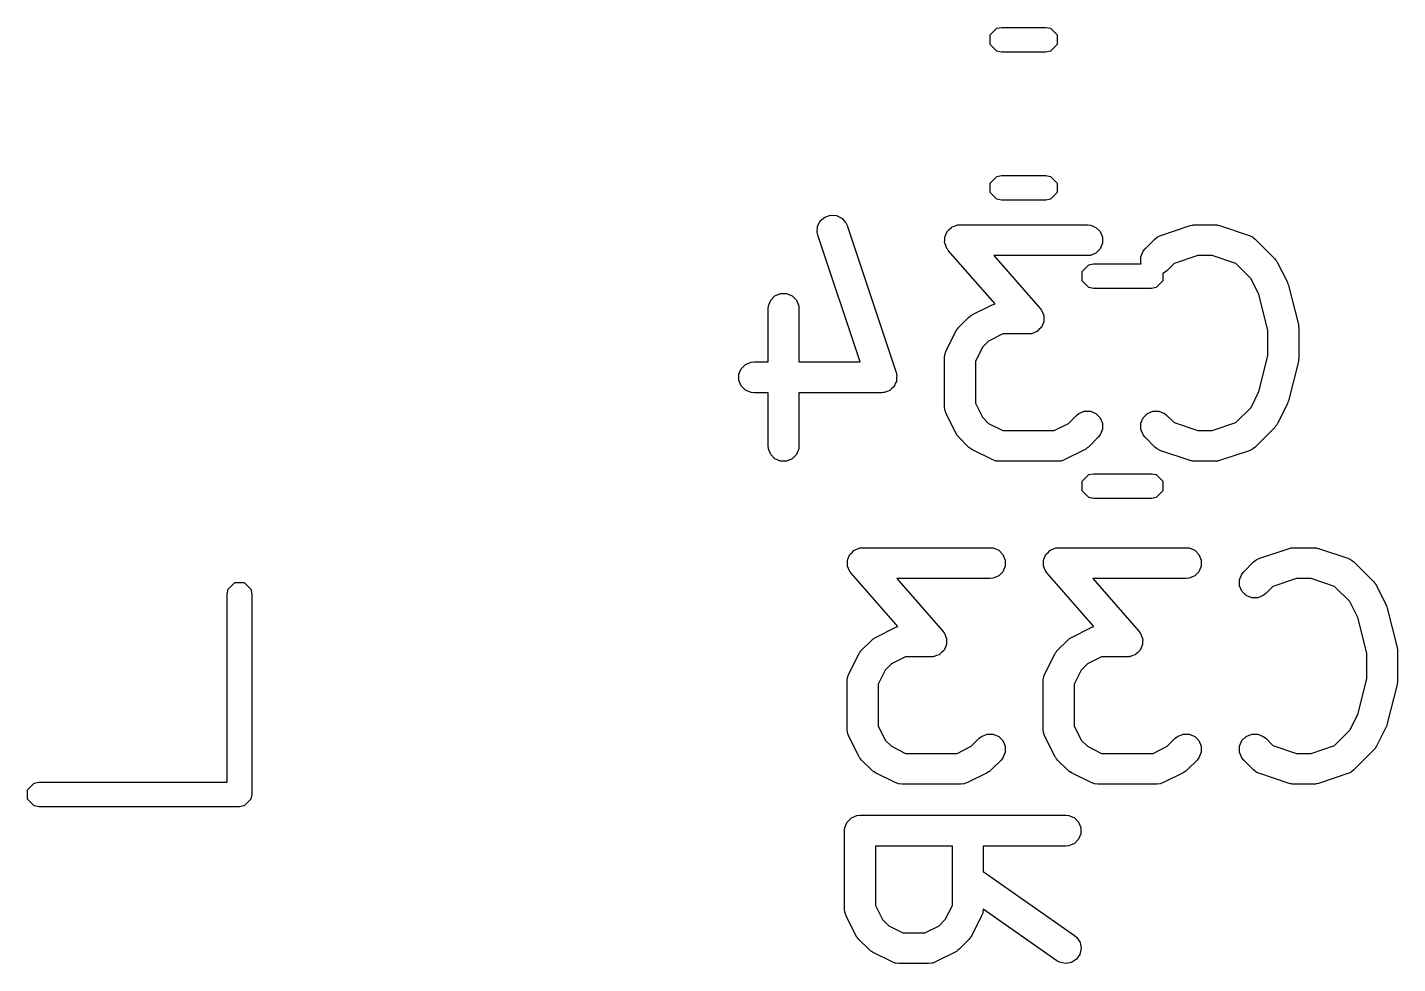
# Model space of a CAD drawing. Extents: x 3.99 to 8.09, y -5.39 to -1.7.
# Drawn here: x 6.9618 to 7.2239, y -2.7572 to -2.578 of the extents above; entities that cross this region are included whole.
import ezdxf

# ---------------------------------------------------------------- set-up
doc = ezdxf.new("R2010")
doc.units = 0
doc.header["$MEASUREMENT"] = 0
doc.layers.add('BLACK', color=7, linetype='CONTINUOUS')

msp = doc.modelspace()

# ---------------------------------------------------------------- linework, layer by layer
at = {"layer": 'BLACK', "linetype": 'CONTINUOUS'}
for p, q in [((7.14593, -2.57941), (7.14721, -2.57813)), ((7.14721, -2.57813), (7.14812, -2.57795)), ((7.14812, -2.57795), (7.15661, -2.57795)), ((7.15661, -2.57795), (7.15751, -2.57813)), ((7.15751, -2.57813), (7.15879, -2.57941)), ((7.14593, -2.58122), (7.14593, -2.57941)), ((7.14721, -2.5825), (7.14593, -2.58122)), ((7.15879, -2.58122), (7.15751, -2.5825)), ((7.15879, -2.57941), (7.15879, -2.58122)), ((7.14812, -2.58268), (7.14721, -2.5825)), ((7.15661, -2.58268), (7.14812, -2.58268)), ((7.15751, -2.5825), (7.15661, -2.58268)), ((7.14593, -2.60776), (7.14721, -2.60648)), ((7.14593, -2.60957), (7.14593, -2.60776)), ((7.14721, -2.60648), (7.14812, -2.6063)), ((7.14812, -2.6063), (7.15661, -2.6063)), ((7.15661, -2.6063), (7.15751, -2.60648)), ((7.15751, -2.60648), (7.15879, -2.60776)), ((7.15879, -2.60776), (7.15879, -2.60957)), ((7.14721, -2.61084), (7.14593, -2.60957)), ((7.15879, -2.60957), (7.15751, -2.61084)), ((7.14812, -2.61102), (7.14721, -2.61084)), ((7.15661, -2.61102), (7.14812, -2.61102)), ((7.15751, -2.61084), (7.15661, -2.61102)), ((7.11296, -2.61604), (7.11347, -2.61501)), ((7.11347, -2.61501), (7.11434, -2.61425)), ((7.11434, -2.61425), (7.11543, -2.61389)), ((7.11543, -2.61389), (7.11658, -2.61397)), ((7.11658, -2.61397), (7.11761, -2.61449)), ((7.11761, -2.61449), (7.11837, -2.61536)), ((7.11837, -2.61536), (7.11861, -2.61589)), ((7.13987, -2.61577), (7.14018, -2.61574)), ((7.14018, -2.61574), (7.16455, -2.61574)), ((7.16455, -2.61574), (7.16512, -2.6158)), ((7.18488, -2.61577), (7.18517, -2.61574)), ((7.18517, -2.61574), (7.18892, -2.61574)), ((7.18892, -2.61574), (7.18921, -2.61577)), ((7.11287, -2.61719), (7.11296, -2.61604)), ((7.113, -2.61775), (7.11287, -2.61719)), ((7.12108, -2.64199), (7.113, -2.61775)), ((7.11861, -2.61589), (7.12798, -2.64401)), ((7.13728, -2.61812), (7.13732, -2.61803)), ((7.13728, -2.6186), (7.13728, -2.61812)), ((7.13732, -2.61793), (7.13754, -2.6175)), ((7.13732, -2.61803), (7.13732, -2.61793)), ((7.13754, -2.6175), (7.13772, -2.61705)), ((7.13772, -2.61705), (7.13779, -2.61698)), ((7.13779, -2.61698), (7.13784, -2.61689)), ((7.13784, -2.61689), (7.1382, -2.61658)), ((7.1382, -2.61658), (7.13854, -2.61624)), ((7.13854, -2.61624), (7.13863, -2.6162)), ((7.13863, -2.6162), (7.1387, -2.61613)), ((7.1387, -2.61613), (7.13916, -2.61598)), ((7.13916, -2.61598), (7.1396, -2.6158)), ((7.1396, -2.6158), (7.13974, -2.61578)), ((7.13974, -2.61578), (7.13979, -2.61577)), ((7.13979, -2.61577), (7.13987, -2.61577)), ((7.16512, -2.6158), (7.16619, -2.61624)), ((7.16619, -2.61624), (7.167, -2.61705)), ((7.167, -2.61705), (7.16744, -2.61812)), ((7.16744, -2.61812), (7.16744, -2.61927)), ((7.17746, -2.61848), (7.17791, -2.61811)), ((7.17791, -2.61811), (7.178, -2.61807)), ((7.178, -2.61807), (7.17808, -2.618)), ((7.17808, -2.618), (7.17861, -2.61777)), ((7.17861, -2.61777), (7.18424, -2.61589)), ((7.18424, -2.61589), (7.18452, -2.61583)), ((7.18452, -2.61583), (7.18459, -2.6158)), ((7.18459, -2.6158), (7.1847, -2.61579)), ((7.1847, -2.61579), (7.1848, -2.61576)), ((7.1848, -2.61576), (7.18488, -2.61577)), ((7.18921, -2.61577), (7.18929, -2.61576)), ((7.18929, -2.61576), (7.18939, -2.61579)), ((7.18939, -2.61579), (7.1895, -2.6158)), ((7.1895, -2.6158), (7.18957, -2.61583)), ((7.18957, -2.61583), (7.18985, -2.61589)), ((7.18985, -2.61589), (7.19548, -2.61777)), ((7.19548, -2.61777), (7.19601, -2.618)), ((7.19601, -2.618), (7.19609, -2.61807)), ((7.19609, -2.61807), (7.19618, -2.61811)), ((7.19618, -2.61811), (7.19663, -2.61848)), ((7.13725, -2.61908), (7.13728, -2.6186)), ((7.13728, -2.61917), (7.13725, -2.61908)), ((7.13728, -2.61927), (7.13728, -2.61917)), ((7.13746, -2.61971), (7.13728, -2.61927)), ((7.13762, -2.62017), (7.13746, -2.61971)), ((7.1377, -2.62028), (7.13762, -2.62017)), ((7.13772, -2.62033), (7.1377, -2.62028)), ((7.13778, -2.62039), (7.13772, -2.62033)), ((7.13795, -2.62064), (7.13778, -2.62039)), ((7.14689, -2.63085), (7.13795, -2.62064)), ((7.167, -2.62033), (7.16619, -2.62115)), ((7.16744, -2.61927), (7.167, -2.62033)), ((7.17478, -2.62187), (7.17522, -2.6208)), ((7.17522, -2.6208), (7.17558, -2.62036)), ((7.17558, -2.62036), (7.17746, -2.61848)), ((7.19663, -2.61848), (7.20038, -2.62223)), ((7.16455, -2.62165), (7.14668, -2.62165)), ((7.14668, -2.62165), (7.15552, -2.63175)), ((7.16354, -2.62469), (7.16482, -2.62341)), ((7.16512, -2.62159), (7.16455, -2.62165)), ((7.16482, -2.62341), (7.16573, -2.62323)), ((7.16619, -2.62115), (7.16512, -2.62159)), ((7.16573, -2.62323), (7.17486, -2.62323)), ((7.17478, -2.62302), (7.17478, -2.62187)), ((7.17486, -2.62323), (7.17478, -2.62302)), ((7.18114, -2.62315), (7.17976, -2.62453)), ((7.18565, -2.62165), (7.18114, -2.62315)), ((7.18844, -2.62165), (7.18565, -2.62165)), ((7.19295, -2.62315), (7.18844, -2.62165)), ((7.19587, -2.62607), (7.19295, -2.62315)), ((7.20038, -2.62223), (7.20057, -2.62246)), ((7.20057, -2.62246), (7.20063, -2.62251)), ((7.20063, -2.62251), (7.20068, -2.6226)), ((7.20068, -2.6226), (7.20075, -2.62268)), ((7.20075, -2.62268), (7.20078, -2.62275)), ((7.20078, -2.62275), (7.20093, -2.623)), ((7.20093, -2.623), (7.20281, -2.62675)), ((7.16354, -2.62649), (7.16354, -2.62469)), ((7.17931, -2.6249), (7.17898, -2.62504)), ((7.17898, -2.62504), (7.17898, -2.62649)), ((7.17976, -2.62453), (7.17931, -2.6249)), ((7.19738, -2.6291), (7.19587, -2.62607)), ((7.16482, -2.62777), (7.16354, -2.62649)), ((7.16573, -2.62795), (7.16482, -2.62777)), ((7.17679, -2.62795), (7.16573, -2.62795)), ((7.1777, -2.62777), (7.17679, -2.62795)), ((7.17898, -2.62649), (7.1777, -2.62777)), ((7.20281, -2.62675), (7.20283, -2.62679)), ((7.20283, -2.62679), (7.20284, -2.62681)), ((7.20284, -2.62681), (7.20292, -2.62705)), ((7.20292, -2.62705), (7.20302, -2.62729)), ((7.20302, -2.62729), (7.20302, -2.62731)), ((7.20302, -2.62731), (7.20303, -2.62735)), ((7.20303, -2.62735), (7.20491, -2.63485)), ((7.10348, -2.63182), (7.10353, -2.63124)), ((7.10353, -2.63124), (7.10398, -2.63018)), ((7.10398, -2.63018), (7.10479, -2.62936)), ((7.10479, -2.62936), (7.10585, -2.62892)), ((7.10585, -2.62892), (7.10701, -2.62892)), ((7.10701, -2.62892), (7.10807, -2.62936)), ((7.10807, -2.62936), (7.10889, -2.63018)), ((7.10889, -2.63018), (7.10933, -2.63124)), ((7.10933, -2.63124), (7.10938, -2.63182)), ((7.14261, -2.63293), (7.14635, -2.63105)), ((7.14635, -2.63105), (7.14689, -2.63085)), ((7.19909, -2.63593), (7.19738, -2.6291)), ((7.10348, -2.64199), (7.10348, -2.63182)), ((7.10938, -2.63182), (7.10938, -2.64199)), ((7.13996, -2.63535), (7.14184, -2.63348)), ((7.14184, -2.63348), (7.14206, -2.63329)), ((7.14206, -2.63329), (7.14212, -2.63323)), ((7.14212, -2.63323), (7.1422, -2.63318)), ((7.1422, -2.63318), (7.14229, -2.63311)), ((7.14229, -2.63311), (7.14236, -2.63308)), ((7.14236, -2.63308), (7.14261, -2.63293)), ((7.15552, -2.63175), (7.1557, -2.632)), ((7.1557, -2.632), (7.15575, -2.63205)), ((7.15575, -2.63205), (7.15578, -2.6321)), ((7.15578, -2.6321), (7.15586, -2.63222)), ((7.15586, -2.63222), (7.15601, -2.63267)), ((7.15601, -2.63267), (7.1562, -2.63312)), ((7.1562, -2.63312), (7.1562, -2.63322)), ((7.1562, -2.63322), (7.15623, -2.63331)), ((7.15623, -2.63331), (7.1562, -2.63379)), ((7.1562, -2.63379), (7.1562, -2.63427)), ((7.13754, -2.63987), (7.13941, -2.63612)), ((7.13941, -2.63612), (7.13957, -2.63587)), ((7.13957, -2.63587), (7.1396, -2.6358)), ((7.1396, -2.6358), (7.13966, -2.63572)), ((7.13966, -2.63572), (7.13972, -2.63563)), ((7.13972, -2.63563), (7.13978, -2.63558)), ((7.13978, -2.63558), (7.13996, -2.63535)), ((7.14837, -2.63664), (7.14567, -2.63799)), ((7.1533, -2.63664), (7.14837, -2.63664)), ((7.1536, -2.63661), (7.1533, -2.63664)), ((7.15368, -2.63662), (7.1536, -2.63661)), ((7.15374, -2.6366), (7.15368, -2.63662)), ((7.15388, -2.63659), (7.15374, -2.6366)), ((7.15432, -2.6364), (7.15388, -2.63659)), ((7.15477, -2.63625), (7.15432, -2.6364)), ((7.15485, -2.63618), (7.15477, -2.63625)), ((7.15494, -2.63615), (7.15485, -2.63618)), ((7.15528, -2.63581), (7.15494, -2.63615)), ((7.15564, -2.63549), (7.15528, -2.63581)), ((7.15568, -2.6354), (7.15564, -2.63549)), ((7.15575, -2.63533), (7.15568, -2.6354)), ((7.15594, -2.63489), (7.15575, -2.63533)), ((7.15615, -2.63446), (7.15594, -2.63489)), ((7.15616, -2.63436), (7.15615, -2.63446)), ((7.1562, -2.63427), (7.15616, -2.63436)), ((7.19909, -2.64083), (7.19909, -2.63593)), ((7.20491, -2.63485), (7.20492, -2.63495)), ((7.20492, -2.63495), (7.20494, -2.63499)), ((7.20494, -2.63499), (7.20496, -2.63521)), ((7.20496, -2.63521), (7.20499, -2.63542)), ((7.20499, -2.63542), (7.20499, -2.63547)), ((7.20499, -2.63547), (7.205, -2.63557)), ((7.205, -2.63557), (7.205, -2.64119)), ((7.14448, -2.63919), (7.14313, -2.64189)), ((7.14567, -2.63799), (7.14448, -2.63919)), ((7.13722, -2.64119), (7.13728, -2.64061)), ((7.13722, -2.65056), (7.13722, -2.64119)), ((7.13728, -2.64061), (7.13732, -2.64052)), ((7.13732, -2.64052), (7.13733, -2.64041)), ((7.13733, -2.64041), (7.13754, -2.63987)), ((7.14313, -2.64189), (7.14313, -2.64987)), ((7.19738, -2.64766), (7.19909, -2.64083)), ((7.20491, -2.64191), (7.20303, -2.64941)), ((7.20492, -2.64181), (7.20491, -2.64191)), ((7.20494, -2.64177), (7.20492, -2.64181)), ((7.20496, -2.64155), (7.20494, -2.64177)), ((7.20499, -2.64133), (7.20496, -2.64155)), ((7.205, -2.64119), (7.20499, -2.64129)), ((7.20499, -2.64129), (7.20499, -2.64133)), ((7.09791, -2.64436), (7.09835, -2.6433)), ((7.09791, -2.64552), (7.09791, -2.64436)), ((7.09835, -2.6433), (7.09917, -2.64249)), ((7.09917, -2.64249), (7.10023, -2.64204)), ((7.10023, -2.64204), (7.10081, -2.64199)), ((7.10081, -2.64199), (7.10348, -2.64199)), ((7.10938, -2.64199), (7.12108, -2.64199)), ((7.12798, -2.64401), (7.12804, -2.64429)), ((7.12804, -2.64429), (7.12807, -2.64436)), ((7.12807, -2.64436), (7.12807, -2.64442)), ((7.12807, -2.64442), (7.12811, -2.64457)), ((7.12811, -2.64457), (7.12807, -2.64504)), ((7.09835, -2.64658), (7.09791, -2.64552)), ((7.09917, -2.6474), (7.09835, -2.64658)), ((7.12715, -2.64706), (7.12682, -2.6474)), ((7.12751, -2.64675), (7.12715, -2.64706)), ((7.12756, -2.64666), (7.12751, -2.64675)), ((7.12763, -2.64658), (7.12756, -2.64666)), ((7.12781, -2.64614), (7.12763, -2.64658)), ((7.12803, -2.64572), (7.12781, -2.64614)), ((7.12807, -2.64552), (7.12803, -2.64561)), ((7.12803, -2.64561), (7.12803, -2.64572)), ((7.12807, -2.64504), (7.12807, -2.64552)), ((7.10023, -2.64784), (7.09917, -2.6474)), ((7.10081, -2.64789), (7.10023, -2.64784)), ((7.10348, -2.64789), (7.10081, -2.64789)), ((7.10348, -2.65806), (7.10348, -2.64789)), ((7.12518, -2.64789), (7.10938, -2.64789)), ((7.10938, -2.64789), (7.10938, -2.65806)), ((7.12547, -2.64786), (7.12518, -2.64789)), ((7.12555, -2.64787), (7.12547, -2.64786)), ((7.1256, -2.64785), (7.12555, -2.64787)), ((7.12575, -2.64784), (7.1256, -2.64785)), ((7.12619, -2.64766), (7.12575, -2.64784)), ((7.12664, -2.64751), (7.12619, -2.64766)), ((7.12672, -2.64744), (7.12664, -2.64751)), ((7.12682, -2.6474), (7.12672, -2.64744)), ((7.19587, -2.65069), (7.19738, -2.64766)), ((7.20292, -2.64971), (7.20284, -2.64995)), ((7.20302, -2.64947), (7.20292, -2.64971)), ((7.20303, -2.64941), (7.20302, -2.64945)), ((7.20302, -2.64945), (7.20302, -2.64947)), ((7.13728, -2.65114), (7.13722, -2.65056)), ((7.13732, -2.65124), (7.13728, -2.65114)), ((7.13733, -2.65134), (7.13732, -2.65124)), ((7.13754, -2.65189), (7.13733, -2.65134)), ((7.13941, -2.65563), (7.13754, -2.65189)), ((7.14313, -2.64987), (7.14448, -2.65257)), ((7.16092, -2.65376), (7.16246, -2.65223)), ((7.16246, -2.65223), (7.16291, -2.65186)), ((7.16291, -2.65186), (7.16397, -2.65142)), ((7.16397, -2.65142), (7.16512, -2.65142)), ((7.16512, -2.65142), (7.16619, -2.65186)), ((7.16619, -2.65186), (7.167, -2.65267)), ((7.17522, -2.65267), (7.17603, -2.65186)), ((7.17603, -2.65186), (7.1771, -2.65142)), ((7.1771, -2.65142), (7.17825, -2.65142)), ((7.17825, -2.65142), (7.17931, -2.65186)), ((7.17931, -2.65186), (7.17976, -2.65223)), ((7.17976, -2.65223), (7.18114, -2.65361)), ((7.19295, -2.65361), (7.19587, -2.65069)), ((7.20281, -2.65001), (7.20093, -2.65376)), ((7.20283, -2.64997), (7.20281, -2.65001)), ((7.20284, -2.64995), (7.20283, -2.64997)), ((7.14448, -2.65257), (7.14567, -2.65376)), ((7.14567, -2.65376), (7.14837, -2.65511)), ((7.15823, -2.65511), (7.16092, -2.65376)), ((7.167, -2.65267), (7.16744, -2.65374)), ((7.16744, -2.65489), (7.167, -2.65595)), ((7.16744, -2.65374), (7.16744, -2.65489)), ((7.17478, -2.65374), (7.17522, -2.65267)), ((7.17478, -2.65489), (7.17478, -2.65374)), ((7.17522, -2.65595), (7.17478, -2.65489)), ((7.18114, -2.65361), (7.18565, -2.65511)), ((7.18844, -2.65511), (7.19295, -2.65361)), ((7.20038, -2.65453), (7.19663, -2.65828)), ((7.20057, -2.6543), (7.20038, -2.65453)), ((7.20063, -2.65425), (7.20057, -2.6543)), ((7.20068, -2.65416), (7.20063, -2.65425)), ((7.20075, -2.65408), (7.20068, -2.65416)), ((7.20078, -2.65401), (7.20075, -2.65408)), ((7.20093, -2.65376), (7.20078, -2.65401)), ((7.13957, -2.65588), (7.13941, -2.65563)), ((7.1396, -2.65595), (7.13957, -2.65588)), ((7.13966, -2.65604), (7.1396, -2.65595)), ((7.13972, -2.65612), (7.13966, -2.65604)), ((7.13978, -2.65618), (7.13972, -2.65612)), ((7.13996, -2.6564), (7.13978, -2.65618)), ((7.14184, -2.65828), (7.13996, -2.6564)), ((7.14837, -2.65511), (7.15823, -2.65511)), ((7.16664, -2.6564), (7.16476, -2.65828)), ((7.167, -2.65595), (7.16664, -2.6564)), ((7.17558, -2.6564), (7.17522, -2.65595)), ((7.17746, -2.65828), (7.17558, -2.6564)), ((7.18565, -2.65511), (7.18844, -2.65511)), ((7.10353, -2.65864), (7.10348, -2.65806)), ((7.10398, -2.6597), (7.10353, -2.65864)), ((7.10479, -2.66052), (7.10398, -2.6597)), ((7.10889, -2.6597), (7.10807, -2.66052)), ((7.10933, -2.65864), (7.10889, -2.6597)), ((7.10938, -2.65806), (7.10933, -2.65864)), ((7.14206, -2.65846), (7.14184, -2.65828)), ((7.14212, -2.65852), (7.14206, -2.65846)), ((7.1422, -2.65858), (7.14212, -2.65852)), ((7.14229, -2.65864), (7.1422, -2.65858)), ((7.14236, -2.65867), (7.14229, -2.65864)), ((7.14261, -2.65883), (7.14236, -2.65867)), ((7.14635, -2.6607), (7.14261, -2.65883)), ((7.16399, -2.65883), (7.16024, -2.6607)), ((7.16424, -2.65867), (7.16399, -2.65883)), ((7.16431, -2.65864), (7.16424, -2.65867)), ((7.16439, -2.65858), (7.16431, -2.65864)), ((7.16448, -2.65852), (7.16439, -2.65858)), ((7.16453, -2.65846), (7.16448, -2.65852)), ((7.16476, -2.65828), (7.16453, -2.65846)), ((7.17791, -2.65864), (7.17746, -2.65828)), ((7.178, -2.65868), (7.17791, -2.65864)), ((7.17808, -2.65875), (7.178, -2.65868)), ((7.17861, -2.65899), (7.17808, -2.65875)), ((7.18424, -2.66086), (7.17861, -2.65899)), ((7.19548, -2.65899), (7.18985, -2.66086)), ((7.19601, -2.65875), (7.19548, -2.65899)), ((7.19609, -2.65868), (7.19601, -2.65875)), ((7.19618, -2.65864), (7.19609, -2.65868)), ((7.19663, -2.65828), (7.19618, -2.65864)), ((7.10585, -2.66096), (7.10479, -2.66052)), ((7.10701, -2.66096), (7.10585, -2.66096)), ((7.10807, -2.66052), (7.10701, -2.66096)), ((7.1469, -2.66091), (7.14635, -2.6607)), ((7.147, -2.66092), (7.1469, -2.66091)), ((7.1471, -2.66096), (7.147, -2.66092)), ((7.14768, -2.66102), (7.1471, -2.66096)), ((7.15892, -2.66102), (7.14768, -2.66102)), ((7.1595, -2.66096), (7.15892, -2.66102)), ((7.1596, -2.66092), (7.1595, -2.66096)), ((7.1597, -2.66091), (7.1596, -2.66092)), ((7.16024, -2.6607), (7.1597, -2.66091)), ((7.18452, -2.66093), (7.18424, -2.66086)), ((7.18459, -2.66096), (7.18452, -2.66093)), ((7.1847, -2.66097), (7.18459, -2.66096)), ((7.1848, -2.66099), (7.1847, -2.66097)), ((7.18488, -2.66099), (7.1848, -2.66099)), ((7.18517, -2.66102), (7.18488, -2.66099)), ((7.18892, -2.66102), (7.18517, -2.66102)), ((7.18921, -2.66099), (7.18892, -2.66102)), ((7.18929, -2.66099), (7.18921, -2.66099)), ((7.18939, -2.66097), (7.18929, -2.66099)), ((7.1895, -2.66096), (7.18939, -2.66097)), ((7.18957, -2.66093), (7.1895, -2.66096)), ((7.18985, -2.66086), (7.18957, -2.66093)), ((7.16354, -2.66484), (7.16482, -2.66357)), ((7.16354, -2.66665), (7.16354, -2.66484)), ((7.16482, -2.66357), (7.16573, -2.66339)), ((7.16573, -2.66339), (7.17679, -2.66339)), ((7.17679, -2.66339), (7.1777, -2.66357)), ((7.1777, -2.66357), (7.17898, -2.66484)), ((7.17898, -2.66484), (7.17898, -2.66665)), ((7.16482, -2.66793), (7.16354, -2.66665)), ((7.16573, -2.66811), (7.16482, -2.66793)), ((7.17679, -2.66811), (7.16573, -2.66811)), ((7.1777, -2.66793), (7.17679, -2.66811)), ((7.17898, -2.66665), (7.1777, -2.66793)), ((7.11924, -2.6787), (7.1196, -2.67839)), ((7.1196, -2.67839), (7.11994, -2.67805)), ((7.11994, -2.67805), (7.12003, -2.67801)), ((7.12003, -2.67801), (7.12011, -2.67795)), ((7.12011, -2.67795), (7.12056, -2.67779)), ((7.12056, -2.67779), (7.121, -2.67761)), ((7.121, -2.67761), (7.12114, -2.67759)), ((7.12114, -2.67759), (7.1212, -2.67758)), ((7.1212, -2.67758), (7.12127, -2.67758)), ((7.12127, -2.67758), (7.12158, -2.67755)), ((7.12158, -2.67755), (7.14595, -2.67755)), ((7.14595, -2.67755), (7.14653, -2.67761)), ((7.14653, -2.67761), (7.14759, -2.67805)), ((7.14759, -2.67805), (7.14841, -2.67886)), ((7.15673, -2.6787), (7.15709, -2.67839)), ((7.15709, -2.67839), (7.15743, -2.67805)), ((7.15743, -2.67805), (7.15753, -2.67801)), ((7.15753, -2.67801), (7.1576, -2.67795)), ((7.1576, -2.67795), (7.15805, -2.67779)), ((7.15805, -2.67779), (7.1585, -2.67761)), ((7.1585, -2.67761), (7.15864, -2.67759)), ((7.15864, -2.67759), (7.15869, -2.67758)), ((7.15869, -2.67758), (7.15877, -2.67758)), ((7.15877, -2.67758), (7.15907, -2.67755)), ((7.15907, -2.67755), (7.18345, -2.67755)), ((7.18345, -2.67755), (7.18402, -2.67761)), ((7.18402, -2.67761), (7.18509, -2.67805)), ((7.18509, -2.67805), (7.1859, -2.67886)), ((7.19751, -2.67958), (7.20313, -2.6777)), ((7.20313, -2.6777), (7.20342, -2.67764)), ((7.20342, -2.67764), (7.20349, -2.67761)), ((7.20349, -2.67761), (7.2036, -2.6776)), ((7.2036, -2.6776), (7.2037, -2.67758)), ((7.2037, -2.67758), (7.20378, -2.67758)), ((7.20378, -2.67758), (7.20407, -2.67755)), ((7.20407, -2.67755), (7.20782, -2.67755)), ((7.20782, -2.67755), (7.20811, -2.67758)), ((7.20811, -2.67758), (7.20819, -2.67758)), ((7.20819, -2.67758), (7.20829, -2.6776)), ((7.20829, -2.6776), (7.20839, -2.67761)), ((7.20839, -2.67761), (7.20847, -2.67764)), ((7.20847, -2.67764), (7.20875, -2.6777)), ((7.20875, -2.6777), (7.21438, -2.67958)), ((7.11865, -2.68089), (7.11868, -2.68041)), ((7.11868, -2.68098), (7.11865, -2.68089)), ((7.11868, -2.67993), (7.11872, -2.67984)), ((7.11868, -2.68041), (7.11868, -2.67993)), ((7.11868, -2.68108), (7.11868, -2.68098)), ((7.11887, -2.68152), (7.11868, -2.68108)), ((7.11872, -2.67984), (7.11873, -2.67974)), ((7.11873, -2.67974), (7.11894, -2.67931)), ((7.11894, -2.67931), (7.11912, -2.67886)), ((7.11912, -2.67886), (7.11919, -2.67879)), ((7.11919, -2.67879), (7.11924, -2.6787)), ((7.14841, -2.67886), (7.14885, -2.67993)), ((7.14885, -2.68108), (7.14841, -2.68215)), ((7.14885, -2.67993), (7.14885, -2.68108)), ((7.15615, -2.68089), (7.15618, -2.68041)), ((7.15618, -2.68098), (7.15615, -2.68089)), ((7.15618, -2.67993), (7.15622, -2.67984)), ((7.15618, -2.68041), (7.15618, -2.67993)), ((7.15618, -2.68108), (7.15618, -2.68098)), ((7.15636, -2.68152), (7.15618, -2.68108)), ((7.15622, -2.67974), (7.15644, -2.67931)), ((7.15622, -2.67984), (7.15622, -2.67974)), ((7.15644, -2.67931), (7.15662, -2.67886)), ((7.15662, -2.67886), (7.15669, -2.67879)), ((7.15669, -2.67879), (7.15673, -2.6787)), ((7.1859, -2.67886), (7.18634, -2.67993)), ((7.18634, -2.68108), (7.1859, -2.68215)), ((7.18634, -2.67993), (7.18634, -2.68108)), ((7.19448, -2.68217), (7.19636, -2.68029)), ((7.19636, -2.68029), (7.1968, -2.67992)), ((7.1968, -2.67992), (7.1969, -2.67988)), ((7.1969, -2.67988), (7.19698, -2.67981)), ((7.19698, -2.67981), (7.19751, -2.67958)), ((7.21438, -2.67958), (7.2149, -2.67981)), ((7.2149, -2.67981), (7.21498, -2.67988)), ((7.21498, -2.67988), (7.21508, -2.67992)), ((7.21508, -2.67992), (7.21553, -2.68029)), ((7.21553, -2.68029), (7.21928, -2.68404)), ((7.11902, -2.68198), (7.11887, -2.68152)), ((7.1191, -2.68209), (7.11902, -2.68198)), ((7.11912, -2.68215), (7.1191, -2.68209)), ((7.11918, -2.6822), (7.11912, -2.68215)), ((7.11936, -2.68245), (7.11918, -2.6822)), ((7.12829, -2.69266), (7.11936, -2.68245)), ((7.14595, -2.68346), (7.12809, -2.68346)), ((7.12809, -2.68346), (7.13692, -2.69356)), ((7.14653, -2.6834), (7.14595, -2.68346)), ((7.14759, -2.68296), (7.14653, -2.6834)), ((7.14841, -2.68215), (7.14759, -2.68296)), ((7.15652, -2.68198), (7.15636, -2.68152)), ((7.1566, -2.68209), (7.15652, -2.68198)), ((7.15662, -2.68215), (7.1566, -2.68209)), ((7.15667, -2.6822), (7.15662, -2.68215)), ((7.15685, -2.68245), (7.15667, -2.6822)), ((7.16578, -2.69266), (7.15685, -2.68245)), ((7.18345, -2.68346), (7.16558, -2.68346)), ((7.16558, -2.68346), (7.17442, -2.69356)), ((7.18402, -2.6834), (7.18345, -2.68346)), ((7.18509, -2.68296), (7.18402, -2.6834)), ((7.1859, -2.68215), (7.18509, -2.68296)), ((7.19367, -2.68368), (7.19411, -2.68261)), ((7.19367, -2.68483), (7.19367, -2.68368)), ((7.19411, -2.68261), (7.19448, -2.68217)), ((7.20455, -2.68346), (7.20004, -2.68496)), ((7.20734, -2.68346), (7.20455, -2.68346)), ((7.21185, -2.68496), (7.20734, -2.68346)), ((7, -2.68642), (7.00018, -2.68551)), ((7, -2.72244), (7, -2.68642)), ((7.00018, -2.68551), (7.00146, -2.68423)), ((7.00146, -2.68423), (7.00327, -2.68423)), ((7.00327, -2.68423), (7.00454, -2.68551)), ((7.00454, -2.68551), (7.00472, -2.68642)), ((7.00472, -2.68642), (7.00472, -2.7248)), ((7.19411, -2.68589), (7.19367, -2.68483)), ((7.19493, -2.68671), (7.19411, -2.68589)), ((7.19866, -2.68634), (7.19821, -2.68671)), ((7.20004, -2.68496), (7.19866, -2.68634)), ((7.21476, -2.68788), (7.21185, -2.68496)), ((7.21928, -2.68404), (7.21947, -2.68427)), ((7.21947, -2.68427), (7.21952, -2.68432)), ((7.21952, -2.68432), (7.21958, -2.68441)), ((7.21958, -2.68441), (7.21965, -2.68449)), ((7.21965, -2.68449), (7.21968, -2.68456)), ((7.21968, -2.68456), (7.21983, -2.68481)), ((7.21983, -2.68481), (7.22171, -2.68856)), ((7.19599, -2.68715), (7.19493, -2.68671)), ((7.19715, -2.68715), (7.19599, -2.68715)), ((7.19821, -2.68671), (7.19715, -2.68715)), ((7.21628, -2.69091), (7.21476, -2.68788)), ((7.22171, -2.68856), (7.22172, -2.6886)), ((7.22172, -2.6886), (7.22174, -2.68862)), ((7.22174, -2.68862), (7.22182, -2.68886)), ((7.22182, -2.68886), (7.22191, -2.6891)), ((7.22191, -2.6891), (7.22192, -2.68912)), ((7.22192, -2.68912), (7.22193, -2.68916)), ((7.21799, -2.69774), (7.21628, -2.69091)), ((7.22193, -2.68916), (7.22381, -2.69666)), ((7.12401, -2.69474), (7.12776, -2.69286)), ((7.12776, -2.69286), (7.12829, -2.69266)), ((7.13692, -2.69356), (7.1371, -2.69381)), ((7.1371, -2.69381), (7.13716, -2.69386)), ((7.13716, -2.69386), (7.13718, -2.69391)), ((7.13718, -2.69391), (7.13726, -2.69403)), ((7.13726, -2.69403), (7.13741, -2.69448)), ((7.1615, -2.69474), (7.16525, -2.69286)), ((7.16525, -2.69286), (7.16578, -2.69266)), ((7.17442, -2.69356), (7.1746, -2.69381)), ((7.1746, -2.69381), (7.17465, -2.69386)), ((7.17465, -2.69386), (7.17467, -2.69391)), ((7.17467, -2.69391), (7.17476, -2.69403)), ((7.17476, -2.69403), (7.17491, -2.69448)), ((7.12137, -2.69716), (7.12324, -2.69529)), ((7.12324, -2.69529), (7.12347, -2.6951)), ((7.12347, -2.6951), (7.12352, -2.69504)), ((7.12352, -2.69504), (7.12361, -2.69499)), ((7.12361, -2.69499), (7.12369, -2.69492)), ((7.12369, -2.69492), (7.12376, -2.69489)), ((7.12376, -2.69489), (7.12401, -2.69474)), ((7.13734, -2.6967), (7.13716, -2.69714)), ((7.13755, -2.69627), (7.13734, -2.6967)), ((7.13741, -2.69448), (7.1376, -2.69493)), ((7.13756, -2.69617), (7.13755, -2.69627)), ((7.1376, -2.69608), (7.13756, -2.69617)), ((7.1376, -2.69493), (7.1376, -2.69503)), ((7.1376, -2.69503), (7.13763, -2.69512)), ((7.13763, -2.69512), (7.1376, -2.6956)), ((7.1376, -2.6956), (7.1376, -2.69608)), ((7.15886, -2.69716), (7.16074, -2.69529)), ((7.16074, -2.69529), (7.16096, -2.6951)), ((7.16096, -2.6951), (7.16101, -2.69504)), ((7.16101, -2.69504), (7.1611, -2.69499)), ((7.1611, -2.69499), (7.16118, -2.69492)), ((7.16118, -2.69492), (7.16125, -2.69489)), ((7.16125, -2.69489), (7.1615, -2.69474)), ((7.17484, -2.6967), (7.17465, -2.69714)), ((7.17505, -2.69627), (7.17484, -2.6967)), ((7.17491, -2.69448), (7.17509, -2.69493)), ((7.17506, -2.69617), (7.17505, -2.69627)), ((7.17509, -2.69608), (7.17506, -2.69617)), ((7.17509, -2.69493), (7.17509, -2.69503)), ((7.17509, -2.69503), (7.17513, -2.69512)), ((7.17513, -2.69512), (7.17509, -2.6956)), ((7.17509, -2.6956), (7.17509, -2.69608)), ((7.22381, -2.69666), (7.22382, -2.69676)), ((7.22382, -2.69676), (7.22384, -2.6968)), ((7.22384, -2.6968), (7.22386, -2.69702)), ((7.11894, -2.70168), (7.12081, -2.69793)), ((7.12081, -2.69793), (7.12097, -2.69768)), ((7.12097, -2.69768), (7.121, -2.69761)), ((7.121, -2.69761), (7.12106, -2.69753)), ((7.12106, -2.69753), (7.12112, -2.69744)), ((7.12112, -2.69744), (7.12118, -2.69739)), ((7.12118, -2.69739), (7.12137, -2.69716)), ((7.12977, -2.69846), (7.12708, -2.6998)), ((7.1347, -2.69846), (7.12977, -2.69846)), ((7.13501, -2.69843), (7.1347, -2.69846)), ((7.13508, -2.69843), (7.13501, -2.69843)), ((7.13514, -2.69841), (7.13508, -2.69843)), ((7.13528, -2.6984), (7.13514, -2.69841)), ((7.13572, -2.69822), (7.13528, -2.6984)), ((7.13618, -2.69806), (7.13572, -2.69822)), ((7.13625, -2.698), (7.13618, -2.69806)), ((7.13634, -2.69796), (7.13625, -2.698)), ((7.13668, -2.69762), (7.13634, -2.69796)), ((7.13704, -2.6973), (7.13668, -2.69762)), ((7.13709, -2.69721), (7.13704, -2.6973)), ((7.13716, -2.69714), (7.13709, -2.69721)), ((7.15643, -2.70168), (7.15831, -2.69793)), ((7.15831, -2.69793), (7.15846, -2.69768)), ((7.15846, -2.69768), (7.15849, -2.69761)), ((7.15849, -2.69761), (7.15856, -2.69753)), ((7.15856, -2.69753), (7.15862, -2.69744)), ((7.15862, -2.69744), (7.15867, -2.69739)), ((7.15867, -2.69739), (7.15886, -2.69716)), ((7.16727, -2.69846), (7.16457, -2.6998)), ((7.1722, -2.69846), (7.16727, -2.69846)), ((7.1725, -2.69843), (7.1722, -2.69846)), ((7.17258, -2.69843), (7.1725, -2.69843)), ((7.17263, -2.69841), (7.17258, -2.69843)), ((7.17277, -2.6984), (7.17263, -2.69841)), ((7.17322, -2.69822), (7.17277, -2.6984)), ((7.17367, -2.69806), (7.17322, -2.69822)), ((7.17375, -2.698), (7.17367, -2.69806)), ((7.17384, -2.69796), (7.17375, -2.698)), ((7.17418, -2.69762), (7.17384, -2.69796)), ((7.17454, -2.6973), (7.17418, -2.69762)), ((7.17458, -2.69721), (7.17454, -2.6973)), ((7.17465, -2.69714), (7.17458, -2.69721)), ((7.21799, -2.70264), (7.21799, -2.69774)), ((7.22386, -2.69702), (7.22389, -2.69723)), ((7.22389, -2.69723), (7.22388, -2.69728)), ((7.22388, -2.69728), (7.22389, -2.69738)), ((7.22389, -2.69738), (7.22389, -2.703)), ((7.11872, -2.70233), (7.11873, -2.70222)), ((7.11873, -2.70222), (7.11894, -2.70168)), ((7.12588, -2.701), (7.12453, -2.7037)), ((7.12708, -2.6998), (7.12588, -2.701)), ((7.15622, -2.70233), (7.15623, -2.70222)), ((7.15623, -2.70222), (7.15643, -2.70168)), ((7.16338, -2.701), (7.16203, -2.7037)), ((7.16457, -2.6998), (7.16338, -2.701)), ((7.11863, -2.703), (7.11868, -2.70243)), ((7.11863, -2.71238), (7.11863, -2.703)), ((7.11868, -2.70243), (7.11872, -2.70233)), ((7.12453, -2.7037), (7.12453, -2.71168)), ((7.15612, -2.703), (7.15618, -2.70243)), ((7.15612, -2.71238), (7.15612, -2.703)), ((7.15618, -2.70243), (7.15622, -2.70233)), ((7.16203, -2.7037), (7.16203, -2.71168)), ((7.21628, -2.70947), (7.21799, -2.70264)), ((7.22381, -2.70372), (7.22193, -2.71122)), ((7.22382, -2.70362), (7.22381, -2.70372)), ((7.22384, -2.70358), (7.22382, -2.70362)), ((7.22386, -2.70336), (7.22384, -2.70358)), ((7.22389, -2.70315), (7.22386, -2.70336)), ((7.22389, -2.703), (7.22388, -2.7031)), ((7.22388, -2.7031), (7.22389, -2.70315)), ((7.21476, -2.7125), (7.21628, -2.70947)), ((7.11868, -2.71295), (7.11863, -2.71238)), ((7.12453, -2.71168), (7.12588, -2.71438)), ((7.15618, -2.71295), (7.15612, -2.71238)), ((7.16203, -2.71168), (7.16338, -2.71438)), ((7.21185, -2.71542), (7.21476, -2.7125)), ((7.22171, -2.71182), (7.21983, -2.71557)), ((7.22172, -2.71178), (7.22171, -2.71182)), ((7.22174, -2.71176), (7.22172, -2.71178)), ((7.22182, -2.71152), (7.22174, -2.71176)), ((7.22191, -2.71128), (7.22182, -2.71152)), ((7.22192, -2.71126), (7.22191, -2.71128)), ((7.22193, -2.71122), (7.22192, -2.71126)), ((7.11872, -2.71305), (7.11868, -2.71295)), ((7.11873, -2.71316), (7.11872, -2.71305)), ((7.11894, -2.7137), (7.11873, -2.71316)), ((7.12081, -2.71745), (7.11894, -2.7137)), ((7.12588, -2.71438), (7.12708, -2.71557)), ((7.14233, -2.71557), (7.14386, -2.71404)), ((7.14386, -2.71404), (7.14431, -2.71367)), ((7.14431, -2.71367), (7.14537, -2.71323)), ((7.14537, -2.71323), (7.14653, -2.71323)), ((7.14653, -2.71323), (7.14759, -2.71367)), ((7.14759, -2.71367), (7.14841, -2.71448)), ((7.14841, -2.71448), (7.14885, -2.71555)), ((7.15622, -2.71305), (7.15618, -2.71295)), ((7.15623, -2.71316), (7.15622, -2.71305)), ((7.15643, -2.7137), (7.15623, -2.71316)), ((7.15831, -2.71745), (7.15643, -2.7137)), ((7.16338, -2.71438), (7.16457, -2.71557)), ((7.17982, -2.71557), (7.18136, -2.71404)), ((7.18136, -2.71404), (7.18181, -2.71367)), ((7.18181, -2.71367), (7.18287, -2.71323)), ((7.18287, -2.71323), (7.18402, -2.71323)), ((7.18402, -2.71323), (7.18509, -2.71367)), ((7.18509, -2.71367), (7.1859, -2.71448)), ((7.1859, -2.71448), (7.18634, -2.71555)), ((7.19367, -2.71555), (7.19411, -2.71448)), ((7.19411, -2.71448), (7.19493, -2.71367)), ((7.19493, -2.71367), (7.19599, -2.71323)), ((7.19599, -2.71323), (7.19715, -2.71323)), ((7.19715, -2.71323), (7.19821, -2.71367)), ((7.19821, -2.71367), (7.19866, -2.71404)), ((7.19866, -2.71404), (7.20004, -2.71542)), ((7.12097, -2.71769), (7.12081, -2.71745)), ((7.121, -2.71777), (7.12097, -2.71769)), ((7.12106, -2.71785), (7.121, -2.71777)), ((7.12112, -2.71794), (7.12106, -2.71785)), ((7.12118, -2.71799), (7.12112, -2.71794)), ((7.12708, -2.71557), (7.12977, -2.71692)), ((7.12977, -2.71692), (7.13963, -2.71692)), ((7.13963, -2.71692), (7.14233, -2.71557)), ((7.14841, -2.71777), (7.14804, -2.71821)), ((7.14885, -2.7167), (7.14841, -2.71777)), ((7.14885, -2.71555), (7.14885, -2.7167)), ((7.15846, -2.71769), (7.15831, -2.71745)), ((7.15849, -2.71777), (7.15846, -2.71769)), ((7.15856, -2.71785), (7.15849, -2.71777)), ((7.15862, -2.71794), (7.15856, -2.71785)), ((7.15867, -2.71799), (7.15862, -2.71794)), ((7.16457, -2.71557), (7.16727, -2.71692)), ((7.16727, -2.71692), (7.17712, -2.71692)), ((7.17712, -2.71692), (7.17982, -2.71557)), ((7.1859, -2.71777), (7.18553, -2.71821)), ((7.18634, -2.7167), (7.1859, -2.71777)), ((7.18634, -2.71555), (7.18634, -2.7167)), ((7.19367, -2.7167), (7.19367, -2.71555)), ((7.19411, -2.71777), (7.19367, -2.7167)), ((7.19448, -2.71821), (7.19411, -2.71777)), ((7.20004, -2.71542), (7.20455, -2.71692)), ((7.20455, -2.71692), (7.20734, -2.71692)), ((7.20734, -2.71692), (7.21185, -2.71542)), ((7.21928, -2.71634), (7.21553, -2.72009)), ((7.21947, -2.71611), (7.21928, -2.71634)), ((7.21952, -2.71606), (7.21947, -2.71611)), ((7.21958, -2.71597), (7.21952, -2.71606)), ((7.21965, -2.71589), (7.21958, -2.71597)), ((7.21968, -2.71582), (7.21965, -2.71589)), ((7.21983, -2.71557), (7.21968, -2.71582)), ((7.12137, -2.71821), (7.12118, -2.71799)), ((7.12324, -2.72009), (7.12137, -2.71821)), ((7.12347, -2.72027), (7.12324, -2.72009)), ((7.12352, -2.72033), (7.12347, -2.72027)), ((7.12361, -2.72039), (7.12352, -2.72033)), ((7.12369, -2.72046), (7.12361, -2.72039)), ((7.12376, -2.72048), (7.12369, -2.72046)), ((7.12401, -2.72064), (7.12376, -2.72048)), ((7.14564, -2.72048), (7.1454, -2.72064)), ((7.14572, -2.72046), (7.14564, -2.72048)), ((7.1458, -2.72039), (7.14572, -2.72046)), ((7.14589, -2.72033), (7.1458, -2.72039)), ((7.14594, -2.72027), (7.14589, -2.72033)), ((7.14616, -2.72009), (7.14594, -2.72027)), ((7.14804, -2.71821), (7.14616, -2.72009)), ((7.15886, -2.71821), (7.15867, -2.71799)), ((7.16074, -2.72009), (7.15886, -2.71821)), ((7.16096, -2.72027), (7.16074, -2.72009)), ((7.16101, -2.72033), (7.16096, -2.72027)), ((7.1611, -2.72039), (7.16101, -2.72033)), ((7.16118, -2.72046), (7.1611, -2.72039)), ((7.16125, -2.72048), (7.16118, -2.72046)), ((7.1615, -2.72064), (7.16125, -2.72048)), ((7.18314, -2.72048), (7.18289, -2.72064)), ((7.18321, -2.72046), (7.18314, -2.72048)), ((7.18329, -2.72039), (7.18321, -2.72046)), ((7.18338, -2.72033), (7.18329, -2.72039)), ((7.18343, -2.72027), (7.18338, -2.72033)), ((7.18366, -2.72009), (7.18343, -2.72027)), ((7.18553, -2.71821), (7.18366, -2.72009)), ((7.19636, -2.72009), (7.19448, -2.71821)), ((7.1968, -2.72046), (7.19636, -2.72009)), ((7.1969, -2.7205), (7.1968, -2.72046)), ((7.19698, -2.72057), (7.1969, -2.7205)), ((7.19751, -2.7208), (7.19698, -2.72057)), ((7.2149, -2.72057), (7.21438, -2.7208)), ((7.21498, -2.7205), (7.2149, -2.72057)), ((7.21508, -2.72046), (7.21498, -2.7205)), ((7.21553, -2.72009), (7.21508, -2.72046)), ((6.96179, -2.7239), (6.96307, -2.72262)), ((6.96307, -2.72262), (6.96398, -2.72244)), ((6.96398, -2.72244), (7, -2.72244)), ((7.12776, -2.72252), (7.12401, -2.72064)), ((7.1283, -2.72272), (7.12776, -2.72252)), ((7.1284, -2.72273), (7.1283, -2.72272)), ((7.1285, -2.72277), (7.1284, -2.72273)), ((7.12908, -2.72283), (7.1285, -2.72277)), ((7.14033, -2.72283), (7.12908, -2.72283)), ((7.1409, -2.72277), (7.14033, -2.72283)), ((7.141, -2.72273), (7.1409, -2.72277)), ((7.14111, -2.72272), (7.141, -2.72273)), ((7.14165, -2.72252), (7.14111, -2.72272)), ((7.1454, -2.72064), (7.14165, -2.72252)), ((7.16525, -2.72252), (7.1615, -2.72064)), ((7.16579, -2.72272), (7.16525, -2.72252)), ((7.1659, -2.72273), (7.16579, -2.72272)), ((7.166, -2.72277), (7.1659, -2.72273)), ((7.16657, -2.72283), (7.166, -2.72277)), ((7.17782, -2.72283), (7.16657, -2.72283)), ((7.1784, -2.72277), (7.17782, -2.72283)), ((7.1785, -2.72273), (7.1784, -2.72277)), ((7.1786, -2.72272), (7.1785, -2.72273)), ((7.17914, -2.72252), (7.1786, -2.72272)), ((7.18289, -2.72064), (7.17914, -2.72252)), ((7.20313, -2.72268), (7.19751, -2.7208)), ((7.20342, -2.72274), (7.20313, -2.72268)), ((7.20349, -2.72277), (7.20342, -2.72274)), ((7.2036, -2.72278), (7.20349, -2.72277)), ((7.2037, -2.7228), (7.2036, -2.72278)), ((7.20378, -2.7228), (7.2037, -2.7228)), ((7.20407, -2.72283), (7.20378, -2.7228)), ((7.20782, -2.72283), (7.20407, -2.72283)), ((7.20811, -2.7228), (7.20782, -2.72283)), ((7.20819, -2.7228), (7.20811, -2.7228)), ((7.20829, -2.72278), (7.20819, -2.7228)), ((7.20839, -2.72277), (7.20829, -2.72278)), ((7.20847, -2.72274), (7.20839, -2.72277)), ((7.20875, -2.72268), (7.20847, -2.72274)), ((7.21438, -2.7208), (7.20875, -2.72268)), ((6.96179, -2.72571), (6.96179, -2.7239)), ((6.96307, -2.72699), (6.96179, -2.72571)), ((7.00454, -2.72571), (7.00327, -2.72699)), ((7.00472, -2.7248), (7.00454, -2.72571)), ((6.96398, -2.72717), (6.96307, -2.72699)), ((7.00236, -2.72717), (6.96398, -2.72717)), ((7.00327, -2.72699), (7.00236, -2.72717)), ((7.11816, -2.73114), (7.1186, -2.73008)), ((7.1186, -2.73008), (7.11942, -2.72927)), ((7.11942, -2.72927), (7.12048, -2.72883)), ((7.12048, -2.72883), (7.12106, -2.72877)), ((7.12106, -2.72877), (7.16043, -2.72877)), ((7.16043, -2.72877), (7.161, -2.72883)), ((7.161, -2.72883), (7.16207, -2.72927)), ((7.16207, -2.72927), (7.16288, -2.73008)), ((7.16288, -2.73008), (7.16332, -2.73114)), ((7.1181, -2.73172), (7.11816, -2.73114)), ((7.1181, -2.74672), (7.1181, -2.73172)), ((7.16288, -2.73336), (7.16207, -2.73418)), ((7.16332, -2.7323), (7.16288, -2.73336)), ((7.16332, -2.73114), (7.16332, -2.7323)), ((7.13873, -2.73467), (7.12401, -2.73467)), ((7.12401, -2.73467), (7.12401, -2.74602)), ((7.13873, -2.74602), (7.13873, -2.73467)), ((7.16043, -2.73467), (7.14463, -2.73467)), ((7.14463, -2.73467), (7.14463, -2.73956)), ((7.161, -2.73462), (7.16043, -2.73467)), ((7.16207, -2.73418), (7.161, -2.73462)), ((7.14463, -2.73956), (7.16212, -2.7518)), ((7.11816, -2.7473), (7.1181, -2.74672)), ((7.12401, -2.74602), (7.12536, -2.74872)), ((7.13738, -2.74872), (7.13873, -2.74602)), ((7.14463, -2.74676), (7.14457, -2.7473)), ((7.15873, -2.75664), (7.14463, -2.74676)), ((7.1182, -2.74739), (7.11816, -2.7473)), ((7.11821, -2.7475), (7.1182, -2.74739)), ((7.11841, -2.74804), (7.11821, -2.7475)), ((7.12029, -2.75179), (7.11841, -2.74804)), ((7.12536, -2.74872), (7.12655, -2.74992)), ((7.13618, -2.74992), (7.13738, -2.74872)), ((7.14432, -2.74804), (7.14244, -2.75179)), ((7.14453, -2.7475), (7.14432, -2.74804)), ((7.14457, -2.7473), (7.14453, -2.74739)), ((7.14453, -2.74739), (7.14453, -2.7475)), ((7.12045, -2.75204), (7.12029, -2.75179)), ((7.12048, -2.75211), (7.12045, -2.75204)), ((7.12655, -2.74992), (7.12925, -2.75127)), ((7.12925, -2.75127), (7.13348, -2.75127)), ((7.13348, -2.75127), (7.13618, -2.74992)), ((7.14229, -2.75204), (7.14226, -2.75211)), ((7.14244, -2.75179), (7.14229, -2.75204)), ((7.16212, -2.7518), (7.16256, -2.75218)), ((7.12054, -2.75219), (7.12048, -2.75211)), ((7.1206, -2.75228), (7.12054, -2.75219)), ((7.12066, -2.75233), (7.1206, -2.75228)), ((7.12084, -2.75256), (7.12066, -2.75233)), ((7.12272, -2.75443), (7.12084, -2.75256)), ((7.12294, -2.75462), (7.12272, -2.75443)), ((7.12299, -2.75468), (7.12294, -2.75462)), ((7.13979, -2.75462), (7.13974, -2.75468)), ((7.14002, -2.75443), (7.13979, -2.75462)), ((7.14189, -2.75256), (7.14002, -2.75443)), ((7.14208, -2.75233), (7.14189, -2.75256)), ((7.14214, -2.75228), (7.14208, -2.75233)), ((7.14219, -2.75219), (7.14214, -2.75228)), ((7.14226, -2.75211), (7.14219, -2.75219)), ((7.16256, -2.75218), (7.16318, -2.75315)), ((7.16338, -2.75428), (7.16313, -2.75541)), ((7.16318, -2.75315), (7.16338, -2.75428)), ((7.12308, -2.75473), (7.12299, -2.75468)), ((7.12316, -2.7548), (7.12308, -2.75473)), ((7.12324, -2.75483), (7.12316, -2.7548)), ((7.12348, -2.75498), (7.12324, -2.75483)), ((7.12723, -2.75686), (7.12348, -2.75498)), ((7.12777, -2.75707), (7.12723, -2.75686)), ((7.12788, -2.75707), (7.12777, -2.75707)), ((7.12798, -2.75711), (7.12788, -2.75707)), ((7.12855, -2.75717), (7.12798, -2.75711)), ((7.13418, -2.75717), (7.12855, -2.75717)), ((7.13476, -2.75711), (7.13418, -2.75717)), ((7.13485, -2.75707), (7.13476, -2.75711)), ((7.13496, -2.75707), (7.13485, -2.75707)), ((7.1355, -2.75686), (7.13496, -2.75707)), ((7.13925, -2.75498), (7.1355, -2.75686)), ((7.1395, -2.75483), (7.13925, -2.75498)), ((7.13957, -2.7548), (7.1395, -2.75483)), ((7.13965, -2.75473), (7.13957, -2.7548)), ((7.13974, -2.75468), (7.13965, -2.75473)), ((7.15924, -2.75692), (7.15873, -2.75664)), ((7.16036, -2.75717), (7.15924, -2.75692)), ((7.1615, -2.75697), (7.16036, -2.75717)), ((7.16247, -2.75635), (7.1615, -2.75697)), ((7.16313, -2.75541), (7.16247, -2.75635))]:
    msp.add_line(p, q, dxfattribs=at)

doc.saveas('drawing.dxf')
